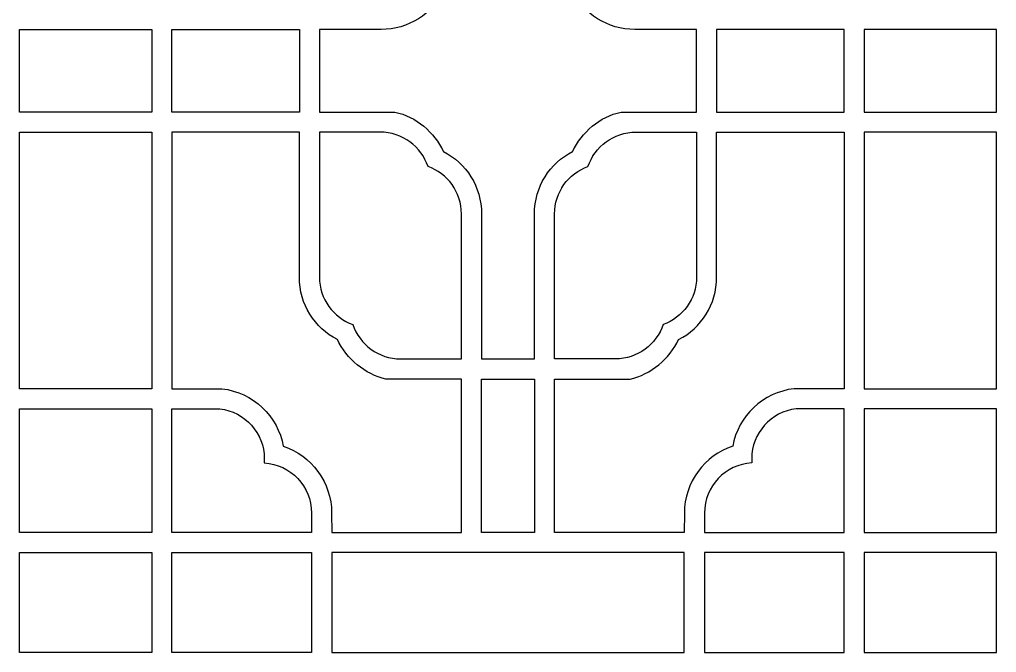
# Model space of a CAD drawing. Header units: centimetres. Extents: x -21 to 187, y -91 to 105.
# Drawn here: x 99.2 to 186.7, y -90.8 to -34.1 of the extents above; entities that cross this region are included whole.
import ezdxf

# ---------------------------------------------------------------- set-up
doc = ezdxf.new("R2010")
doc.units = ezdxf.units.CM
doc.header["$MEASUREMENT"] = 0
doc.layers.add('layer 1', color=7, linetype='Continuous')

msp = doc.modelspace()

# ---------------------------------------------------------------- linework, layer by layer
at = {"layer": 'layer 1', "color": 114}
for points, knots in [([(145.30478, -64.4563), (145.30478, -64.4563), (140.56191, -64.45629), (140.56191, -64.45629), (140.56191, -64.45629), (140.56191, -64.45629), (140.56207, -51.46586), (140.56207, -51.46586), (140.56207, -51.46586), (140.5621, -49.02886), (139.17755, -46.91453), (137.15235, -45.86675), (137.15235, -45.86675), (136.31127, -44.15375), (134.71517, -42.74115), (132.7983, -42.33739), (132.7983, -42.33739), (132.7983, -42.33739), (126.04098, -42.33739), (126.04098, -42.33739), (126.04098, -42.33739), (126.04098, -42.33739), (126.04098, -34.94326), (126.04098, -34.94326), (126.04098, -34.94326), (127.88252, -34.94197), (129.7242, -34.94326), (131.56567, -34.94326), (131.56567, -34.94326), (134.0241, -34.94326), (136.15411, -33.53433), (137.19212, -31.48005), (137.19212, -31.48005), (139.19391, -30.42473), (140.55508, -28.32335), (140.55877, -25.90362), (140.55877, -25.90362), (140.55877, -25.90362), (140.57703, -13.93117), (140.57703, -13.93117), (140.57703, -13.93117), (140.57703, -13.93117), (145.28966, -13.93117), (145.28966, -13.93117), (145.28966, -13.93117), (145.28966, -13.93117), (145.30793, -25.90364), (145.30793, -25.90364), (145.30793, -25.90364), (145.31162, -28.32337), (146.67279, -30.42475), (148.67458, -31.48007), (148.67458, -31.48007), (149.71259, -33.53435), (151.8426, -34.94328), (154.30103, -34.94328), (154.30103, -34.94328), (156.1425, -34.94328), (157.98418, -34.94199), (159.82572, -34.94328), (159.82572, -34.94328), (159.82572, -34.94328), (159.82572, -42.33741), (159.82572, -42.33741), (159.82572, -42.33741), (159.82572, -42.33741), (153.0684, -42.33741), (153.0684, -42.33741), (153.0684, -42.33741), (151.15153, -42.74117), (149.55543, -44.15377), (148.71435, -45.86677), (148.71435, -45.86677), (146.68915, -46.91455), (145.3046, -49.02888), (145.30463, -51.46588), (145.30463, -51.46588), (145.30463, -51.46588), (145.30478, -64.4563), (145.30478, -64.4563)], [0, 0, 0, 0, 0.04761905, 0.04761905, 0.04761905, 0.04761905, 0.0952381, 0.0952381, 0.0952381, 0.0952381, 0.14285714, 0.14285714, 0.14285714, 0.14285714, 0.19047619, 0.19047619, 0.19047619, 0.19047619, 0.23809524, 0.23809524, 0.23809524, 0.23809524, 0.28571429, 0.28571429, 0.28571429, 0.28571429, 0.33333333, 0.33333333, 0.33333333, 0.33333333, 0.38095238, 0.38095238, 0.38095238, 0.38095238, 0.42857143, 0.42857143, 0.42857143, 0.42857143, 0.47619048, 0.47619048, 0.47619048, 0.47619048, 0.52380952, 0.52380952, 0.52380952, 0.52380952, 0.57142857, 0.57142857, 0.57142857, 0.57142857, 0.61904762, 0.61904762, 0.61904762, 0.61904762, 0.66666667, 0.66666667, 0.66666667, 0.66666667, 0.71428571, 0.71428571, 0.71428571, 0.71428571, 0.76190476, 0.76190476, 0.76190476, 0.76190476, 0.80952381, 0.80952381, 0.80952381, 0.80952381, 0.85714286, 0.85714286, 0.85714286, 0.85714286, 0.9047619, 0.9047619, 0.9047619, 0.9047619, 1, 1, 1, 1]), ([(99.1726, -42.33712), (99.1726, -42.33712), (111.02167, -42.33712), (111.02167, -42.33712), (111.02167, -42.33712), (111.02167, -42.33712), (111.02167, -34.94074), (111.02167, -34.94074), (111.02167, -34.94074), (111.02167, -34.94074), (99.1726, -34.94074), (99.1726, -34.94074), (99.1726, -34.94074), (99.1726, -34.94074), (99.1726, -42.33712), (99.1726, -42.33712)], [0, 0, 0, 0, 0.2, 0.2, 0.2, 0.2, 0.4, 0.4, 0.4, 0.4, 0.6, 0.6, 0.6, 0.6, 1, 1, 1, 1]), ([(112.82131, -42.33865), (112.82131, -42.33865), (124.23943, -42.33865), (124.23943, -42.33865), (124.23943, -42.33865), (124.23943, -42.33865), (124.23943, -34.93949), (124.23943, -34.93949), (124.23943, -34.93949), (124.23943, -34.93949), (112.82131, -34.93949), (112.82131, -34.93949), (112.82131, -34.93949), (112.82131, -34.93949), (112.82131, -42.33865), (112.82131, -42.33865)], [0, 0, 0, 0, 0.2, 0.2, 0.2, 0.2, 0.4, 0.4, 0.4, 0.4, 0.6, 0.6, 0.6, 0.6, 1, 1, 1, 1]), ([(173.04539, -42.33867), (173.04539, -42.33867), (161.62727, -42.33867), (161.62727, -42.33867), (161.62727, -42.33867), (161.62727, -42.33867), (161.62727, -34.93951), (161.62727, -34.93951), (161.62727, -34.93951), (161.62727, -34.93951), (173.04539, -34.93951), (173.04539, -34.93951), (173.04539, -34.93951), (173.04539, -34.93951), (173.04539, -42.33867), (173.04539, -42.33867)], [0, 0, 0, 0, 0.2, 0.2, 0.2, 0.2, 0.4, 0.4, 0.4, 0.4, 0.6, 0.6, 0.6, 0.6, 1, 1, 1, 1]), ([(186.6941, -42.33714), (186.6941, -42.33714), (174.84503, -42.33714), (174.84503, -42.33714), (174.84503, -42.33714), (174.84503, -42.33714), (174.84503, -34.94076), (174.84503, -34.94076), (174.84503, -34.94076), (174.84503, -34.94076), (186.6941, -34.94076), (186.6941, -34.94076), (186.6941, -34.94076), (186.6941, -34.94076), (186.6941, -42.33714), (186.6941, -42.33714)], [0, 0, 0, 0, 0.2, 0.2, 0.2, 0.2, 0.4, 0.4, 0.4, 0.4, 0.6, 0.6, 0.6, 0.6, 1, 1, 1, 1]), ([(99.17257, -67.13232), (99.17257, -67.13232), (111.02117, -67.13232), (111.02117, -67.13232), (111.02117, -67.13232), (111.02117, -67.13232), (111.02117, -44.13752), (111.02117, -44.13752), (111.02117, -44.13752), (111.02117, -44.13752), (99.17257, -44.13752), (99.17257, -44.13752), (99.17257, -44.13752), (99.17257, -44.13752), (99.17257, -67.13232), (99.17257, -67.13232)], [0, 0, 0, 0, 0.2, 0.2, 0.2, 0.2, 0.4, 0.4, 0.4, 0.4, 0.6, 0.6, 0.6, 0.6, 1, 1, 1, 1]), ([(138.75984, -66.25988), (138.76001, -70.84329), (138.76284, -75.42671), (138.76192, -80.01009), (138.76192, -80.01009), (138.76192, -80.01009), (127.13587, -80.00922), (127.13587, -80.00922), (127.13587, -80.00922), (127.13587, -80.00922), (127.13143, -78.27254), (127.13143, -78.27254), (127.13143, -78.27254), (127.12431, -75.48276), (125.3174, -73.11595), (122.8045, -72.28782), (122.8045, -72.28782), (122.31865, -69.5676), (120.08662, -67.4436), (117.30942, -67.13365), (117.30942, -67.13365), (117.30942, -67.13365), (112.82355, -67.1417), (112.82355, -67.1417), (112.82355, -67.1417), (112.82355, -67.1417), (112.82355, -44.13967), (112.82355, -44.13967), (112.82355, -44.13967), (112.82355, -44.13967), (124.23993, -44.13698), (124.23993, -44.13698), (124.23993, -44.13698), (124.23993, -44.13698), (124.23995, -57.13148), (124.23995, -57.13148), (124.23995, -57.13148), (124.23995, -59.56848), (125.62327, -61.68274), (127.64847, -62.73052), (127.64847, -62.73052), (128.48955, -64.44352), (130.08565, -65.85612), (132.00252, -66.25988), (132.00252, -66.25988), (132.00252, -66.25988), (138.75984, -66.25988), (138.75984, -66.25988)], [0, 0, 0, 0, 0.07692308, 0.07692308, 0.07692308, 0.07692308, 0.15384615, 0.15384615, 0.15384615, 0.15384615, 0.23076923, 0.23076923, 0.23076923, 0.23076923, 0.30769231, 0.30769231, 0.30769231, 0.30769231, 0.38461538, 0.38461538, 0.38461538, 0.38461538, 0.46153846, 0.46153846, 0.46153846, 0.46153846, 0.53846154, 0.53846154, 0.53846154, 0.53846154, 0.61538462, 0.61538462, 0.61538462, 0.61538462, 0.69230769, 0.69230769, 0.69230769, 0.69230769, 0.76923077, 0.76923077, 0.76923077, 0.76923077, 0.84615385, 0.84615385, 0.84615385, 0.84615385, 1, 1, 1, 1]), ([(138.76491, -64.45629), (136.94561, -64.45629), (135.14122, -64.4602), (133.32194, -64.4602), (133.32194, -64.4602), (131.3316, -64.4602), (129.62764, -63.16519), (129.03421, -61.37364), (129.03421, -61.37364), (127.28898, -60.75446), (126.03989, -59.08864), (126.03989, -57.13141), (126.03989, -57.13141), (126.03989, -52.79997), (126.04012, -48.46849), (126.0399, -44.13698), (126.0399, -44.13698), (127.8592, -44.13698), (129.6596, -44.13707), (131.47888, -44.13707), (131.47888, -44.13707), (133.46922, -44.13707), (135.17318, -45.43208), (135.76661, -47.22363), (135.76661, -47.22363), (137.51184, -47.84281), (138.76207, -49.50863), (138.76207, -51.46586), (138.76207, -51.46586), (138.76207, -55.796), (138.76469, -60.12615), (138.76491, -64.45629)], [0, 0, 0, 0, 0.11111111, 0.11111111, 0.11111111, 0.11111111, 0.22222222, 0.22222222, 0.22222222, 0.22222222, 0.33333333, 0.33333333, 0.33333333, 0.33333333, 0.44444444, 0.44444444, 0.44444444, 0.44444444, 0.55555556, 0.55555556, 0.55555556, 0.55555556, 0.66666667, 0.66666667, 0.66666667, 0.66666667, 0.77777778, 0.77777778, 0.77777778, 0.77777778, 1, 1, 1, 1]), ([(147.10686, -66.2599), (147.1067, -70.8433), (147.10386, -75.42672), (147.10478, -80.01011), (147.10478, -80.01011), (147.10478, -80.01011), (158.73083, -80.00924), (158.73083, -80.00924), (158.73083, -80.00924), (158.73083, -80.00924), (158.73527, -78.27256), (158.73527, -78.27256), (158.73527, -78.27256), (158.74239, -75.48278), (160.5493, -73.11597), (163.0622, -72.28784), (163.0622, -72.28784), (163.54805, -69.56762), (165.78008, -67.44362), (168.55728, -67.13367), (168.55728, -67.13367), (168.55728, -67.13367), (173.04315, -67.14172), (173.04315, -67.14172), (173.04315, -67.14172), (173.04315, -67.14172), (173.04315, -44.13969), (173.04315, -44.13969), (173.04315, -44.13969), (173.04315, -44.13969), (161.62677, -44.137), (161.62677, -44.137), (161.62677, -44.137), (161.62677, -44.137), (161.62675, -57.1315), (161.62675, -57.1315), (161.62675, -57.1315), (161.62675, -59.5685), (160.24343, -61.68276), (158.21823, -62.73054), (158.21823, -62.73054), (157.37715, -64.44354), (155.78105, -65.85614), (153.86418, -66.2599), (153.86418, -66.2599), (153.86418, -66.2599), (147.10686, -66.2599), (147.10686, -66.2599)], [0, 0, 0, 0, 0.07692308, 0.07692308, 0.07692308, 0.07692308, 0.15384615, 0.15384615, 0.15384615, 0.15384615, 0.23076923, 0.23076923, 0.23076923, 0.23076923, 0.30769231, 0.30769231, 0.30769231, 0.30769231, 0.38461538, 0.38461538, 0.38461538, 0.38461538, 0.46153846, 0.46153846, 0.46153846, 0.46153846, 0.53846154, 0.53846154, 0.53846154, 0.53846154, 0.61538462, 0.61538462, 0.61538462, 0.61538462, 0.69230769, 0.69230769, 0.69230769, 0.69230769, 0.76923077, 0.76923077, 0.76923077, 0.76923077, 0.84615385, 0.84615385, 0.84615385, 0.84615385, 1, 1, 1, 1]), ([(147.10403, -64.45632), (148.92333, -64.45632), (150.72548, -64.46022), (152.54476, -64.46022), (152.54476, -64.46022), (154.5351, -64.46022), (156.23906, -63.16521), (156.83249, -61.37366), (156.83249, -61.37366), (158.57772, -60.75448), (159.82681, -59.08866), (159.82681, -57.13143), (159.82681, -57.13143), (159.82681, -52.79999), (159.82658, -48.46851), (159.8268, -44.137), (159.8268, -44.137), (158.0075, -44.137), (156.2071, -44.13709), (154.38782, -44.13709), (154.38782, -44.13709), (152.39748, -44.13709), (150.69352, -45.4321), (150.10009, -47.22365), (150.10009, -47.22365), (148.35486, -47.84283), (147.10463, -49.50865), (147.10463, -51.46588), (147.10463, -51.46588), (147.10463, -55.79602), (147.10426, -60.12618), (147.10403, -64.45632)], [0, 0, 0, 0, 0.11111111, 0.11111111, 0.11111111, 0.11111111, 0.22222222, 0.22222222, 0.22222222, 0.22222222, 0.33333333, 0.33333333, 0.33333333, 0.33333333, 0.44444444, 0.44444444, 0.44444444, 0.44444444, 0.55555556, 0.55555556, 0.55555556, 0.55555556, 0.66666667, 0.66666667, 0.66666667, 0.66666667, 0.77777778, 0.77777778, 0.77777778, 0.77777778, 1, 1, 1, 1]), ([(186.69413, -67.13234), (186.69413, -67.13234), (174.84553, -67.13234), (174.84553, -67.13234), (174.84553, -67.13234), (174.84553, -67.13234), (174.84553, -44.13754), (174.84553, -44.13754), (174.84553, -44.13754), (174.84553, -44.13754), (186.69413, -44.13754), (186.69413, -44.13754), (186.69413, -44.13754), (186.69413, -44.13754), (186.69413, -67.13234), (186.69413, -67.13234)], [0, 0, 0, 0, 0.2, 0.2, 0.2, 0.2, 0.4, 0.4, 0.4, 0.4, 0.6, 0.6, 0.6, 0.6, 1, 1, 1, 1]), ([(140.56188, -66.2599), (140.56188, -66.2599), (140.56172, -80.00906), (140.56172, -80.00906), (140.56172, -80.00906), (140.56172, -80.00906), (145.30498, -80.00908), (145.30498, -80.00908), (145.30498, -80.00908), (145.30498, -80.00908), (145.3048, -66.2599), (145.3048, -66.2599), (145.3048, -66.2599), (145.3048, -66.2599), (140.56188, -66.2599), (140.56188, -66.2599)], [0, 0, 0, 0, 0.2, 0.2, 0.2, 0.2, 0.4, 0.4, 0.4, 0.4, 0.6, 0.6, 0.6, 0.6, 1, 1, 1, 1]), ([(99.17257, -80.01224), (99.17257, -80.01224), (111.02134, -80.01224), (111.02134, -80.01224), (111.02134, -80.01224), (111.02134, -80.01224), (111.02134, -68.93226), (111.02134, -68.93226), (111.02134, -68.93226), (111.02134, -68.93226), (99.17257, -68.93226), (99.17257, -68.93226), (99.17257, -68.93226), (99.17257, -68.93226), (99.17257, -80.01224), (99.17257, -80.01224)], [0, 0, 0, 0, 0.2, 0.2, 0.2, 0.2, 0.4, 0.4, 0.4, 0.4, 0.6, 0.6, 0.6, 0.6, 1, 1, 1, 1]), ([(125.33692, -80.00956), (125.33692, -80.00956), (125.33143, -78.27254), (125.33143, -78.27254), (125.33143, -78.27254), (125.32386, -75.87343), (123.45336, -73.91214), (121.08726, -73.77969), (121.08726, -73.77969), (121.09759, -73.65532), (121.10286, -73.5295), (121.10286, -73.40247), (121.10286, -73.40247), (121.10286, -71.09346), (119.36284, -69.19), (117.12275, -68.93217), (117.12275, -68.93217), (117.12275, -68.93217), (112.82355, -68.93272), (112.82355, -68.93272), (112.82355, -68.93272), (112.82355, -68.93272), (112.82355, -80.01439), (112.82355, -80.01439), (112.82355, -80.01439), (112.82355, -80.01439), (125.33692, -80.00956), (125.33692, -80.00956)], [0, 0, 0, 0, 0.125, 0.125, 0.125, 0.125, 0.25, 0.25, 0.25, 0.25, 0.375, 0.375, 0.375, 0.375, 0.5, 0.5, 0.5, 0.5, 0.625, 0.625, 0.625, 0.625, 0.75, 0.75, 0.75, 0.75, 1, 1, 1, 1]), ([(160.52978, -80.00958), (160.52978, -80.00958), (160.53527, -78.27256), (160.53527, -78.27256), (160.53527, -78.27256), (160.54284, -75.87345), (162.41334, -73.91216), (164.77944, -73.77971), (164.77944, -73.77971), (164.76911, -73.65534), (164.76384, -73.52952), (164.76384, -73.40249), (164.76384, -73.40249), (164.76384, -71.09348), (166.50386, -69.19002), (168.74395, -68.93219), (168.74395, -68.93219), (168.74395, -68.93219), (173.04315, -68.93274), (173.04315, -68.93274), (173.04315, -68.93274), (173.04315, -68.93274), (173.04315, -80.01441), (173.04315, -80.01441), (173.04315, -80.01441), (173.04315, -80.01441), (160.52978, -80.00958), (160.52978, -80.00958)], [0, 0, 0, 0, 0.125, 0.125, 0.125, 0.125, 0.25, 0.25, 0.25, 0.25, 0.375, 0.375, 0.375, 0.375, 0.5, 0.5, 0.5, 0.5, 0.625, 0.625, 0.625, 0.625, 0.75, 0.75, 0.75, 0.75, 1, 1, 1, 1]), ([(186.69413, -80.01226), (186.69413, -80.01226), (174.84536, -80.01226), (174.84536, -80.01226), (174.84536, -80.01226), (174.84536, -80.01226), (174.84536, -68.93228), (174.84536, -68.93228), (174.84536, -68.93228), (174.84536, -68.93228), (186.69413, -68.93228), (186.69413, -68.93228), (186.69413, -68.93228), (186.69413, -68.93228), (186.69413, -80.01226), (186.69413, -80.01226)], [0, 0, 0, 0, 0.2, 0.2, 0.2, 0.2, 0.4, 0.4, 0.4, 0.4, 0.6, 0.6, 0.6, 0.6, 1, 1, 1, 1]), ([(99.17463, -90.75661), (99.17463, -90.75661), (111.02167, -90.75661), (111.02167, -90.75661), (111.02167, -90.75661), (111.02167, -90.75661), (111.02167, -81.81049), (111.02167, -81.81049), (111.02167, -81.81049), (111.02167, -81.81049), (99.17463, -81.81049), (99.17463, -81.81049), (99.17463, -81.81049), (99.17463, -81.81049), (99.17463, -90.75661), (99.17463, -90.75661)], [0, 0, 0, 0, 0.2, 0.2, 0.2, 0.2, 0.4, 0.4, 0.4, 0.4, 0.6, 0.6, 0.6, 0.6, 1, 1, 1, 1]), ([(112.81916, -90.75874), (112.81916, -90.75874), (125.33575, -90.75874), (125.33575, -90.75874), (125.33575, -90.75874), (125.33575, -90.75874), (125.33575, -81.81264), (125.33575, -81.81264), (125.33575, -81.81264), (125.33575, -81.81264), (112.81916, -81.81264), (112.81916, -81.81264), (112.81916, -81.81264), (112.81916, -81.81264), (112.81916, -90.75874), (112.81916, -90.75874)], [0, 0, 0, 0, 0.2, 0.2, 0.2, 0.2, 0.4, 0.4, 0.4, 0.4, 0.6, 0.6, 0.6, 0.6, 1, 1, 1, 1]), ([(127.1365, -90.75874), (127.1365, -90.75874), (127.1365, -81.81049), (127.1365, -81.81049), (127.1365, -81.81049), (127.1365, -81.81049), (158.7302, -81.81051), (158.7302, -81.81051), (158.7302, -81.81051), (158.7302, -81.81051), (158.7302, -90.75876), (158.7302, -90.75876), (158.7302, -90.75876), (158.7302, -90.75876), (127.1365, -90.75874), (127.1365, -90.75874)], [0, 0, 0, 0, 0.2, 0.2, 0.2, 0.2, 0.4, 0.4, 0.4, 0.4, 0.6, 0.6, 0.6, 0.6, 1, 1, 1, 1]), ([(173.04754, -90.75876), (173.04754, -90.75876), (160.53095, -90.75876), (160.53095, -90.75876), (160.53095, -90.75876), (160.53095, -90.75876), (160.53095, -81.81266), (160.53095, -81.81266), (160.53095, -81.81266), (160.53095, -81.81266), (173.04754, -81.81266), (173.04754, -81.81266), (173.04754, -81.81266), (173.04754, -81.81266), (173.04754, -90.75876), (173.04754, -90.75876)], [0, 0, 0, 0, 0.2, 0.2, 0.2, 0.2, 0.4, 0.4, 0.4, 0.4, 0.6, 0.6, 0.6, 0.6, 1, 1, 1, 1]), ([(186.69207, -90.75663), (186.69207, -90.75663), (174.84503, -90.75663), (174.84503, -90.75663), (174.84503, -90.75663), (174.84503, -90.75663), (174.84503, -81.81051), (174.84503, -81.81051), (174.84503, -81.81051), (174.84503, -81.81051), (186.69207, -81.81051), (186.69207, -81.81051), (186.69207, -81.81051), (186.69207, -81.81051), (186.69207, -90.75663), (186.69207, -90.75663)], [0, 0, 0, 0, 0.2, 0.2, 0.2, 0.2, 0.4, 0.4, 0.4, 0.4, 0.6, 0.6, 0.6, 0.6, 1, 1, 1, 1])]:
    msp.add_open_spline(points, degree=3, knots=knots, dxfattribs=at)
at = {"layer": 'layer 1', "color": 250, "lineweight": 9}
for points, knots in [([(145.30478, -64.4563), (145.30478, -64.4563), (140.56191, -64.45629), (140.56191, -64.45629), (140.56191, -64.45629), (140.56191, -64.45629), (140.56207, -51.46586), (140.56207, -51.46586), (140.56207, -51.46586), (140.5621, -49.02886), (139.17755, -46.91453), (137.15235, -45.86675), (137.15235, -45.86675), (136.31127, -44.15375), (134.71517, -42.74115), (132.7983, -42.33739), (132.7983, -42.33739), (132.7983, -42.33739), (126.04098, -42.33739), (126.04098, -42.33739), (126.04098, -42.33739), (126.04098, -42.33739), (126.04098, -34.94326), (126.04098, -34.94326), (126.04098, -34.94326), (127.88252, -34.94197), (129.7242, -34.94326), (131.56567, -34.94326), (131.56567, -34.94326), (134.0241, -34.94326), (136.15411, -33.53433), (137.19212, -31.48005), (137.19212, -31.48005), (139.19391, -30.42473), (140.55508, -28.32335), (140.55877, -25.90362), (140.55877, -25.90362), (140.55877, -25.90362), (140.57703, -13.93117), (140.57703, -13.93117), (140.57703, -13.93117), (140.57703, -13.93117), (145.28966, -13.93117), (145.28966, -13.93117), (145.28966, -13.93117), (145.28966, -13.93117), (145.30793, -25.90364), (145.30793, -25.90364), (145.30793, -25.90364), (145.31162, -28.32337), (146.67279, -30.42475), (148.67458, -31.48007), (148.67458, -31.48007), (149.71259, -33.53435), (151.8426, -34.94328), (154.30103, -34.94328), (154.30103, -34.94328), (156.1425, -34.94328), (157.98418, -34.94199), (159.82572, -34.94328), (159.82572, -34.94328), (159.82572, -34.94328), (159.82572, -42.33741), (159.82572, -42.33741), (159.82572, -42.33741), (159.82572, -42.33741), (153.0684, -42.33741), (153.0684, -42.33741), (153.0684, -42.33741), (151.15153, -42.74117), (149.55543, -44.15377), (148.71435, -45.86677), (148.71435, -45.86677), (146.68915, -46.91455), (145.3046, -49.02888), (145.30463, -51.46588), (145.30463, -51.46588), (145.30463, -51.46588), (145.30478, -64.4563), (145.30478, -64.4563)], [0, 0, 0, 0, 0.04761905, 0.04761905, 0.04761905, 0.04761905, 0.0952381, 0.0952381, 0.0952381, 0.0952381, 0.14285714, 0.14285714, 0.14285714, 0.14285714, 0.19047619, 0.19047619, 0.19047619, 0.19047619, 0.23809524, 0.23809524, 0.23809524, 0.23809524, 0.28571429, 0.28571429, 0.28571429, 0.28571429, 0.33333333, 0.33333333, 0.33333333, 0.33333333, 0.38095238, 0.38095238, 0.38095238, 0.38095238, 0.42857143, 0.42857143, 0.42857143, 0.42857143, 0.47619048, 0.47619048, 0.47619048, 0.47619048, 0.52380952, 0.52380952, 0.52380952, 0.52380952, 0.57142857, 0.57142857, 0.57142857, 0.57142857, 0.61904762, 0.61904762, 0.61904762, 0.61904762, 0.66666667, 0.66666667, 0.66666667, 0.66666667, 0.71428571, 0.71428571, 0.71428571, 0.71428571, 0.76190476, 0.76190476, 0.76190476, 0.76190476, 0.80952381, 0.80952381, 0.80952381, 0.80952381, 0.85714286, 0.85714286, 0.85714286, 0.85714286, 0.9047619, 0.9047619, 0.9047619, 0.9047619, 1, 1, 1, 1]), ([(99.1726, -42.33712), (99.1726, -42.33712), (111.02167, -42.33712), (111.02167, -42.33712), (111.02167, -42.33712), (111.02167, -42.33712), (111.02167, -34.94074), (111.02167, -34.94074), (111.02167, -34.94074), (111.02167, -34.94074), (99.1726, -34.94074), (99.1726, -34.94074), (99.1726, -34.94074), (99.1726, -34.94074), (99.1726, -42.33712), (99.1726, -42.33712)], [0, 0, 0, 0, 0.2, 0.2, 0.2, 0.2, 0.4, 0.4, 0.4, 0.4, 0.6, 0.6, 0.6, 0.6, 1, 1, 1, 1]), ([(112.82131, -42.33865), (112.82131, -42.33865), (124.23943, -42.33865), (124.23943, -42.33865), (124.23943, -42.33865), (124.23943, -42.33865), (124.23943, -34.93949), (124.23943, -34.93949), (124.23943, -34.93949), (124.23943, -34.93949), (112.82131, -34.93949), (112.82131, -34.93949), (112.82131, -34.93949), (112.82131, -34.93949), (112.82131, -42.33865), (112.82131, -42.33865)], [0, 0, 0, 0, 0.2, 0.2, 0.2, 0.2, 0.4, 0.4, 0.4, 0.4, 0.6, 0.6, 0.6, 0.6, 1, 1, 1, 1]), ([(173.04539, -42.33867), (173.04539, -42.33867), (161.62727, -42.33867), (161.62727, -42.33867), (161.62727, -42.33867), (161.62727, -42.33867), (161.62727, -34.93951), (161.62727, -34.93951), (161.62727, -34.93951), (161.62727, -34.93951), (173.04539, -34.93951), (173.04539, -34.93951), (173.04539, -34.93951), (173.04539, -34.93951), (173.04539, -42.33867), (173.04539, -42.33867)], [0, 0, 0, 0, 0.2, 0.2, 0.2, 0.2, 0.4, 0.4, 0.4, 0.4, 0.6, 0.6, 0.6, 0.6, 1, 1, 1, 1]), ([(186.6941, -42.33714), (186.6941, -42.33714), (174.84503, -42.33714), (174.84503, -42.33714), (174.84503, -42.33714), (174.84503, -42.33714), (174.84503, -34.94076), (174.84503, -34.94076), (174.84503, -34.94076), (174.84503, -34.94076), (186.6941, -34.94076), (186.6941, -34.94076), (186.6941, -34.94076), (186.6941, -34.94076), (186.6941, -42.33714), (186.6941, -42.33714)], [0, 0, 0, 0, 0.2, 0.2, 0.2, 0.2, 0.4, 0.4, 0.4, 0.4, 0.6, 0.6, 0.6, 0.6, 1, 1, 1, 1]), ([(99.17257, -67.13232), (99.17257, -67.13232), (111.02117, -67.13232), (111.02117, -67.13232), (111.02117, -67.13232), (111.02117, -67.13232), (111.02117, -44.13752), (111.02117, -44.13752), (111.02117, -44.13752), (111.02117, -44.13752), (99.17257, -44.13752), (99.17257, -44.13752), (99.17257, -44.13752), (99.17257, -44.13752), (99.17257, -67.13232), (99.17257, -67.13232)], [0, 0, 0, 0, 0.2, 0.2, 0.2, 0.2, 0.4, 0.4, 0.4, 0.4, 0.6, 0.6, 0.6, 0.6, 1, 1, 1, 1]), ([(138.75984, -66.25988), (138.76001, -70.84329), (138.76284, -75.42671), (138.76192, -80.01009), (138.76192, -80.01009), (138.76192, -80.01009), (127.13587, -80.00922), (127.13587, -80.00922), (127.13587, -80.00922), (127.13587, -80.00922), (127.13143, -78.27254), (127.13143, -78.27254), (127.13143, -78.27254), (127.12431, -75.48276), (125.3174, -73.11595), (122.8045, -72.28782), (122.8045, -72.28782), (122.31865, -69.5676), (120.08662, -67.4436), (117.30942, -67.13365), (117.30942, -67.13365), (117.30942, -67.13365), (112.82355, -67.1417), (112.82355, -67.1417), (112.82355, -67.1417), (112.82355, -67.1417), (112.82355, -44.13967), (112.82355, -44.13967), (112.82355, -44.13967), (112.82355, -44.13967), (124.23993, -44.13698), (124.23993, -44.13698), (124.23993, -44.13698), (124.23993, -44.13698), (124.23995, -57.13148), (124.23995, -57.13148), (124.23995, -57.13148), (124.23995, -59.56848), (125.62327, -61.68274), (127.64847, -62.73052), (127.64847, -62.73052), (128.48955, -64.44352), (130.08565, -65.85612), (132.00252, -66.25988), (132.00252, -66.25988), (132.00252, -66.25988), (138.75984, -66.25988), (138.75984, -66.25988)], [0, 0, 0, 0, 0.07692308, 0.07692308, 0.07692308, 0.07692308, 0.15384615, 0.15384615, 0.15384615, 0.15384615, 0.23076923, 0.23076923, 0.23076923, 0.23076923, 0.30769231, 0.30769231, 0.30769231, 0.30769231, 0.38461538, 0.38461538, 0.38461538, 0.38461538, 0.46153846, 0.46153846, 0.46153846, 0.46153846, 0.53846154, 0.53846154, 0.53846154, 0.53846154, 0.61538462, 0.61538462, 0.61538462, 0.61538462, 0.69230769, 0.69230769, 0.69230769, 0.69230769, 0.76923077, 0.76923077, 0.76923077, 0.76923077, 0.84615385, 0.84615385, 0.84615385, 0.84615385, 1, 1, 1, 1]), ([(138.76491, -64.45629), (136.94561, -64.45629), (135.14122, -64.4602), (133.32194, -64.4602), (133.32194, -64.4602), (131.3316, -64.4602), (129.62764, -63.16519), (129.03421, -61.37364), (129.03421, -61.37364), (127.28898, -60.75446), (126.03989, -59.08864), (126.03989, -57.13141), (126.03989, -57.13141), (126.03989, -52.79997), (126.04012, -48.46849), (126.0399, -44.13698), (126.0399, -44.13698), (127.8592, -44.13698), (129.6596, -44.13707), (131.47888, -44.13707), (131.47888, -44.13707), (133.46922, -44.13707), (135.17318, -45.43208), (135.76661, -47.22363), (135.76661, -47.22363), (137.51184, -47.84281), (138.76207, -49.50863), (138.76207, -51.46586), (138.76207, -51.46586), (138.76207, -55.796), (138.76469, -60.12615), (138.76491, -64.45629)], [0, 0, 0, 0, 0.11111111, 0.11111111, 0.11111111, 0.11111111, 0.22222222, 0.22222222, 0.22222222, 0.22222222, 0.33333333, 0.33333333, 0.33333333, 0.33333333, 0.44444444, 0.44444444, 0.44444444, 0.44444444, 0.55555556, 0.55555556, 0.55555556, 0.55555556, 0.66666667, 0.66666667, 0.66666667, 0.66666667, 0.77777778, 0.77777778, 0.77777778, 0.77777778, 1, 1, 1, 1]), ([(147.10686, -66.2599), (147.1067, -70.8433), (147.10386, -75.42672), (147.10478, -80.01011), (147.10478, -80.01011), (147.10478, -80.01011), (158.73083, -80.00924), (158.73083, -80.00924), (158.73083, -80.00924), (158.73083, -80.00924), (158.73527, -78.27256), (158.73527, -78.27256), (158.73527, -78.27256), (158.74239, -75.48278), (160.5493, -73.11597), (163.0622, -72.28784), (163.0622, -72.28784), (163.54805, -69.56762), (165.78008, -67.44362), (168.55728, -67.13367), (168.55728, -67.13367), (168.55728, -67.13367), (173.04315, -67.14172), (173.04315, -67.14172), (173.04315, -67.14172), (173.04315, -67.14172), (173.04315, -44.13969), (173.04315, -44.13969), (173.04315, -44.13969), (173.04315, -44.13969), (161.62677, -44.137), (161.62677, -44.137), (161.62677, -44.137), (161.62677, -44.137), (161.62675, -57.1315), (161.62675, -57.1315), (161.62675, -57.1315), (161.62675, -59.5685), (160.24343, -61.68276), (158.21823, -62.73054), (158.21823, -62.73054), (157.37715, -64.44354), (155.78105, -65.85614), (153.86418, -66.2599), (153.86418, -66.2599), (153.86418, -66.2599), (147.10686, -66.2599), (147.10686, -66.2599)], [0, 0, 0, 0, 0.07692308, 0.07692308, 0.07692308, 0.07692308, 0.15384615, 0.15384615, 0.15384615, 0.15384615, 0.23076923, 0.23076923, 0.23076923, 0.23076923, 0.30769231, 0.30769231, 0.30769231, 0.30769231, 0.38461538, 0.38461538, 0.38461538, 0.38461538, 0.46153846, 0.46153846, 0.46153846, 0.46153846, 0.53846154, 0.53846154, 0.53846154, 0.53846154, 0.61538462, 0.61538462, 0.61538462, 0.61538462, 0.69230769, 0.69230769, 0.69230769, 0.69230769, 0.76923077, 0.76923077, 0.76923077, 0.76923077, 0.84615385, 0.84615385, 0.84615385, 0.84615385, 1, 1, 1, 1]), ([(147.10403, -64.45632), (148.92333, -64.45632), (150.72548, -64.46022), (152.54476, -64.46022), (152.54476, -64.46022), (154.5351, -64.46022), (156.23906, -63.16521), (156.83249, -61.37366), (156.83249, -61.37366), (158.57772, -60.75448), (159.82681, -59.08866), (159.82681, -57.13143), (159.82681, -57.13143), (159.82681, -52.79999), (159.82658, -48.46851), (159.8268, -44.137), (159.8268, -44.137), (158.0075, -44.137), (156.2071, -44.13709), (154.38782, -44.13709), (154.38782, -44.13709), (152.39748, -44.13709), (150.69352, -45.4321), (150.10009, -47.22365), (150.10009, -47.22365), (148.35486, -47.84283), (147.10463, -49.50865), (147.10463, -51.46588), (147.10463, -51.46588), (147.10463, -55.79602), (147.10426, -60.12618), (147.10403, -64.45632)], [0, 0, 0, 0, 0.11111111, 0.11111111, 0.11111111, 0.11111111, 0.22222222, 0.22222222, 0.22222222, 0.22222222, 0.33333333, 0.33333333, 0.33333333, 0.33333333, 0.44444444, 0.44444444, 0.44444444, 0.44444444, 0.55555556, 0.55555556, 0.55555556, 0.55555556, 0.66666667, 0.66666667, 0.66666667, 0.66666667, 0.77777778, 0.77777778, 0.77777778, 0.77777778, 1, 1, 1, 1]), ([(186.69413, -67.13234), (186.69413, -67.13234), (174.84553, -67.13234), (174.84553, -67.13234), (174.84553, -67.13234), (174.84553, -67.13234), (174.84553, -44.13754), (174.84553, -44.13754), (174.84553, -44.13754), (174.84553, -44.13754), (186.69413, -44.13754), (186.69413, -44.13754), (186.69413, -44.13754), (186.69413, -44.13754), (186.69413, -67.13234), (186.69413, -67.13234)], [0, 0, 0, 0, 0.2, 0.2, 0.2, 0.2, 0.4, 0.4, 0.4, 0.4, 0.6, 0.6, 0.6, 0.6, 1, 1, 1, 1]), ([(140.56188, -66.2599), (140.56188, -66.2599), (140.56172, -80.00906), (140.56172, -80.00906), (140.56172, -80.00906), (140.56172, -80.00906), (145.30498, -80.00908), (145.30498, -80.00908), (145.30498, -80.00908), (145.30498, -80.00908), (145.3048, -66.2599), (145.3048, -66.2599), (145.3048, -66.2599), (145.3048, -66.2599), (140.56188, -66.2599), (140.56188, -66.2599)], [0, 0, 0, 0, 0.2, 0.2, 0.2, 0.2, 0.4, 0.4, 0.4, 0.4, 0.6, 0.6, 0.6, 0.6, 1, 1, 1, 1]), ([(99.17257, -80.01224), (99.17257, -80.01224), (111.02134, -80.01224), (111.02134, -80.01224), (111.02134, -80.01224), (111.02134, -80.01224), (111.02134, -68.93226), (111.02134, -68.93226), (111.02134, -68.93226), (111.02134, -68.93226), (99.17257, -68.93226), (99.17257, -68.93226), (99.17257, -68.93226), (99.17257, -68.93226), (99.17257, -80.01224), (99.17257, -80.01224)], [0, 0, 0, 0, 0.2, 0.2, 0.2, 0.2, 0.4, 0.4, 0.4, 0.4, 0.6, 0.6, 0.6, 0.6, 1, 1, 1, 1]), ([(125.33692, -80.00956), (125.33692, -80.00956), (125.33143, -78.27254), (125.33143, -78.27254), (125.33143, -78.27254), (125.32386, -75.87343), (123.45336, -73.91214), (121.08726, -73.77969), (121.08726, -73.77969), (121.09759, -73.65532), (121.10286, -73.5295), (121.10286, -73.40247), (121.10286, -73.40247), (121.10286, -71.09346), (119.36284, -69.19), (117.12275, -68.93217), (117.12275, -68.93217), (117.12275, -68.93217), (112.82355, -68.93272), (112.82355, -68.93272), (112.82355, -68.93272), (112.82355, -68.93272), (112.82355, -80.01439), (112.82355, -80.01439), (112.82355, -80.01439), (112.82355, -80.01439), (125.33692, -80.00956), (125.33692, -80.00956)], [0, 0, 0, 0, 0.125, 0.125, 0.125, 0.125, 0.25, 0.25, 0.25, 0.25, 0.375, 0.375, 0.375, 0.375, 0.5, 0.5, 0.5, 0.5, 0.625, 0.625, 0.625, 0.625, 0.75, 0.75, 0.75, 0.75, 1, 1, 1, 1]), ([(160.52978, -80.00958), (160.52978, -80.00958), (160.53527, -78.27256), (160.53527, -78.27256), (160.53527, -78.27256), (160.54284, -75.87345), (162.41334, -73.91216), (164.77944, -73.77971), (164.77944, -73.77971), (164.76911, -73.65534), (164.76384, -73.52952), (164.76384, -73.40249), (164.76384, -73.40249), (164.76384, -71.09348), (166.50386, -69.19002), (168.74395, -68.93219), (168.74395, -68.93219), (168.74395, -68.93219), (173.04315, -68.93274), (173.04315, -68.93274), (173.04315, -68.93274), (173.04315, -68.93274), (173.04315, -80.01441), (173.04315, -80.01441), (173.04315, -80.01441), (173.04315, -80.01441), (160.52978, -80.00958), (160.52978, -80.00958)], [0, 0, 0, 0, 0.125, 0.125, 0.125, 0.125, 0.25, 0.25, 0.25, 0.25, 0.375, 0.375, 0.375, 0.375, 0.5, 0.5, 0.5, 0.5, 0.625, 0.625, 0.625, 0.625, 0.75, 0.75, 0.75, 0.75, 1, 1, 1, 1]), ([(186.69413, -80.01226), (186.69413, -80.01226), (174.84536, -80.01226), (174.84536, -80.01226), (174.84536, -80.01226), (174.84536, -80.01226), (174.84536, -68.93228), (174.84536, -68.93228), (174.84536, -68.93228), (174.84536, -68.93228), (186.69413, -68.93228), (186.69413, -68.93228), (186.69413, -68.93228), (186.69413, -68.93228), (186.69413, -80.01226), (186.69413, -80.01226)], [0, 0, 0, 0, 0.2, 0.2, 0.2, 0.2, 0.4, 0.4, 0.4, 0.4, 0.6, 0.6, 0.6, 0.6, 1, 1, 1, 1]), ([(99.17463, -90.75661), (99.17463, -90.75661), (111.02167, -90.75661), (111.02167, -90.75661), (111.02167, -90.75661), (111.02167, -90.75661), (111.02167, -81.81049), (111.02167, -81.81049), (111.02167, -81.81049), (111.02167, -81.81049), (99.17463, -81.81049), (99.17463, -81.81049), (99.17463, -81.81049), (99.17463, -81.81049), (99.17463, -90.75661), (99.17463, -90.75661)], [0, 0, 0, 0, 0.2, 0.2, 0.2, 0.2, 0.4, 0.4, 0.4, 0.4, 0.6, 0.6, 0.6, 0.6, 1, 1, 1, 1]), ([(112.81916, -90.75874), (112.81916, -90.75874), (125.33575, -90.75874), (125.33575, -90.75874), (125.33575, -90.75874), (125.33575, -90.75874), (125.33575, -81.81264), (125.33575, -81.81264), (125.33575, -81.81264), (125.33575, -81.81264), (112.81916, -81.81264), (112.81916, -81.81264), (112.81916, -81.81264), (112.81916, -81.81264), (112.81916, -90.75874), (112.81916, -90.75874)], [0, 0, 0, 0, 0.2, 0.2, 0.2, 0.2, 0.4, 0.4, 0.4, 0.4, 0.6, 0.6, 0.6, 0.6, 1, 1, 1, 1]), ([(127.1365, -90.75874), (127.1365, -90.75874), (127.1365, -81.81049), (127.1365, -81.81049), (127.1365, -81.81049), (127.1365, -81.81049), (158.7302, -81.81051), (158.7302, -81.81051), (158.7302, -81.81051), (158.7302, -81.81051), (158.7302, -90.75876), (158.7302, -90.75876), (158.7302, -90.75876), (158.7302, -90.75876), (127.1365, -90.75874), (127.1365, -90.75874)], [0, 0, 0, 0, 0.2, 0.2, 0.2, 0.2, 0.4, 0.4, 0.4, 0.4, 0.6, 0.6, 0.6, 0.6, 1, 1, 1, 1]), ([(173.04754, -90.75876), (173.04754, -90.75876), (160.53095, -90.75876), (160.53095, -90.75876), (160.53095, -90.75876), (160.53095, -90.75876), (160.53095, -81.81266), (160.53095, -81.81266), (160.53095, -81.81266), (160.53095, -81.81266), (173.04754, -81.81266), (173.04754, -81.81266), (173.04754, -81.81266), (173.04754, -81.81266), (173.04754, -90.75876), (173.04754, -90.75876)], [0, 0, 0, 0, 0.2, 0.2, 0.2, 0.2, 0.4, 0.4, 0.4, 0.4, 0.6, 0.6, 0.6, 0.6, 1, 1, 1, 1]), ([(186.69207, -90.75663), (186.69207, -90.75663), (174.84503, -90.75663), (174.84503, -90.75663), (174.84503, -90.75663), (174.84503, -90.75663), (174.84503, -81.81051), (174.84503, -81.81051), (174.84503, -81.81051), (174.84503, -81.81051), (186.69207, -81.81051), (186.69207, -81.81051), (186.69207, -81.81051), (186.69207, -81.81051), (186.69207, -90.75663), (186.69207, -90.75663)], [0, 0, 0, 0, 0.2, 0.2, 0.2, 0.2, 0.4, 0.4, 0.4, 0.4, 0.6, 0.6, 0.6, 0.6, 1, 1, 1, 1])]:
    msp.add_open_spline(points, degree=3, knots=knots, dxfattribs=at)

doc.saveas('drawing.dxf')
